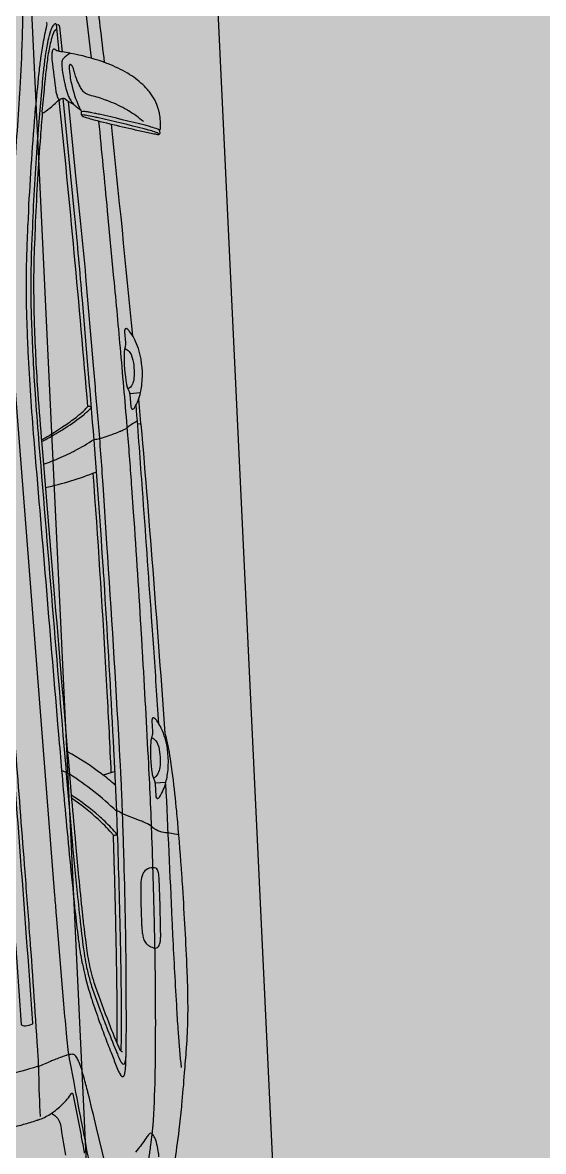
# Model space of a CAD drawing. Header units: millimetres. Extents: x 2622 to 2811, y 687 to 801.
# Drawn here: x 2643.212 to 2643.912, y 757.411 to 758.927 of the extents above; entities that cross this region are included whole.
import ezdxf

# ---------------------------------------------------------------- set-up
doc = ezdxf.new("R2010")
doc.units = ezdxf.units.MM
for name, color, linetype in [('automobile', 251, 'Continuous'), ('Quote', 252, 'Continuous'), ('Verde', 84, 'Continuous')]:
    doc.layers.add(name, color=color, linetype=linetype)

msp = doc.modelspace()

# ---------------------------------------------------------------- hatches: boundary and pattern name
at = {"layer": 'Verde'}
h = msp.add_hatch(dxfattribs=at)
h.set_pattern_fill('DOTS', color=256, scale=0.05, style=0)
h.set_pattern_definition([(0, (1295.01577, 297.66502), (0.0396875, 0.079375), [0, -0.079375])])
h.paths.add_polyline_path([(2633.4764, 758.2749), (2638.0314, 758.2749), (2638.0314, 759.3208), (2633.4764, 759.3208)], flags=24)
h.paths.add_polyline_path([(2626.0261, 759.4736), (2627.2669, 759.4736), (2627.2669, 759.8025), (2626.0261, 759.8025)], flags=24)
h.paths.add_polyline_path([(2632.0107, 751.6605), (2635.3719, 751.6605), (2635.3719, 752.2683), (2632.0107, 752.2683)], flags=24)
h.paths.add_polyline_path([(2641.3363, 761.8248), (2641.2176, 764.3161), (2640.1155, 764.2695), (2636.1775, 764.0819), (2626.0376, 763.6468), (2625.5013, 756.8261), (2625.0468, 752.2451), (2627.4245, 751.7319), (2631.9214, 750.7835), (2638.6134, 750.7077), (2642.9923, 750.8058), (2645.1166, 751.0645), (2644.8148, 756.6348), (2644.3661, 756.6348), (2644.3661, 762.8848), (2644.4761, 762.8848), (2644.3913, 764.4501), (2644.0312, 764.4349), (2644.1117, 762.6903), (2644.0359, 762.6858), (2644.0788, 761.9555)])

# ---------------------------------------------------------------- linework, layer by layer
at = {"layer": 'automobile'}
for p, q in [((2643.3706, 758.4297), (2643.3561, 758.4285)), ((2643.3709, 758.389), (2643.3681, 758.4214)), ((2643.3703, 758.3881), (2643.3666, 758.3878)), ((2643.3363, 757.9213), (2643.3205, 757.9162)), ((2643.4046, 757.9063), (2643.3901, 757.9055))]:
    msp.add_line(p, q, dxfattribs=at)
for points in [[(2643.3048, 758.8791), (2643.2904, 759.0015, 0.001617), (2643.2877, 759.0235), (2643.2844, 759.0502, 0.002002), (2643.2753, 759.1209, 0.000925), (2643.2728, 759.1397), (2643.2727, 759.1404, 0.001542), (2643.267, 759.1813), (2643.264, 759.2019, 0.002169), (2643.2603, 759.2276, 0.003739), (2643.25, 759.2919, 0.003214), (2643.2444, 759.3245), (2643.2438, 759.3277, 0.004421), (2643.2393, 759.3517, 0.000082), (2643.2381, 759.3578), (2643.2378, 759.3591, 0.008517), (2643.2305, 759.393)], [(2643.3063, 759.0105, 0.002893), (2643.3089, 758.9858), (2643.3106, 758.9705, 0.002102), (2643.3218, 758.8736)], [(2643.2121, 758.9577, -0.00821), (2643.2118, 758.9215), (2643.2117, 758.9166, -0.003719), (2643.2111, 758.8962, -0.005668), (2643.2079, 758.8308, -0.001623), (2643.2075, 758.8253, 0.000827), (2643.1999, 758.7092, 0.000958), (2643.1979, 758.6764), (2643.1977, 758.6733, 0.000742), (2643.1959, 758.6422, 0.010627), (2643.1958, 758.6395, 0.00624), (2643.1957, 758.5753), (2643.1957, 758.5691, 0.003801), (2643.1962, 758.543, 0.013131), (2643.2019, 758.4326), (2643.2551, 757.7543, 0.001274), (2643.2572, 757.7281), (2643.2672, 757.6085, 0.003786), (2643.2712, 757.5644, 0.002894), (2643.273, 757.5476, 0.019731), (2643.2755, 757.5309), (2643.2803, 757.5058, 0.001137), (2643.2924, 757.443, -0.003739), (2643.3006, 757.3993)], [(2643.244, 758.9271, -0.000419), (2643.2441, 758.9269, -0.145444), (2643.2443, 758.9233, 0.011938), (2643.2393, 758.8985), (2643.2383, 758.8929, 0.007872), (2643.2366, 758.8822, 0.01001), (2643.2343, 758.8634), (2643.2334, 758.8555, 0.000409), (2643.2331, 758.8521, 0.003875), (2643.2287, 758.8057, 0.001146), (2643.2282, 758.7999), (2643.2278, 758.7949, 0.009465), (2643.219, 758.656), (2643.2189, 758.6546, 0.000477), (2643.2182, 758.6365, 0.018781), (2643.2176, 758.5238), (2643.2177, 758.5229, 0.004479), (2643.2193, 758.4846, 0.008146), (2643.2271, 758.3672, 0.000207), (2643.2592, 757.9848), (2643.2604, 757.9708, 0.000716), (2643.2645, 757.9223, 0.000716)], [(2643.2612, 758.8883, 0.003073), (2643.2577, 758.9244, 0.366995), (2643.2567, 758.9254, 0.198638), (2643.2546, 758.9247, 0.008977), (2643.2546, 758.9246, 0.092368), (2643.2514, 758.9203), (2643.2513, 758.9201, 0.024993), (2643.2497, 758.9161, 0.037207), (2643.246, 758.9029), (2643.2455, 758.8999, 0.015088), (2643.2423, 758.8806), (2643.242, 758.8787, 0.008243), (2643.2399, 758.8607, 0.000893), (2643.2382, 758.8429), (2643.2378, 758.8396, 0.004194), (2643.2343, 758.7994), (2643.2334, 758.7885, 0.001579), (2643.2324, 758.775), (2643.2318, 758.7671, 0.008005), (2643.2252, 758.6523), (2643.2242, 758.6281, 0.00555), (2643.2234, 758.6042, 0.012265), (2643.2238, 758.5285), (2643.2239, 758.5256, 0.001235), (2643.2241, 758.5203, 0.008856), (2643.2289, 758.4286, 0.002935), (2643.2335, 758.3679), (2643.2341, 758.3605, 0.000365), (2643.2724, 757.8976, 0.002131), (2643.2759, 757.8583), (2643.2783, 757.8319, 0.000136), (2643.2785, 757.8295, 0.001815), (2643.2855, 757.7575, 0.002801), (2643.29, 757.7145), (2643.2902, 757.7129, 0.009465), (2643.2954, 757.6727, 0.017816), (2643.2982, 757.6577), (2643.2988, 757.6553, 0.015228), (2643.3031, 757.6384), (2643.3034, 757.6374, 0.007594), (2643.3041, 757.6349, 0.010491), (2643.3109, 757.6152), (2643.316, 757.6015, 0.003445), (2643.3241, 757.5801), (2643.3243, 757.5794, 0.001626), (2643.3248, 757.5782, 0.003891), (2643.3377, 757.5459, 0.003028), (2643.3401, 757.5402), (2643.3403, 757.5397, 0.010906), (2643.3438, 757.532, 0.044584), (2643.3449, 757.5302), (2643.345, 757.53, 0.039314), (2643.3456, 757.5293, 0.004902), (2643.3462, 757.5287), (2643.3463, 757.5286, 0.367391), (2643.349, 757.5285, 0.163402), (2643.3496, 757.5293, 0.048531), (2643.3509, 757.5363, 0.016075), (2643.351, 757.538)], [(2643.2585, 758.9163, 0.396041), (2643.2574, 758.9173, 0.075187), (2643.2565, 758.9171, 0.088688), (2643.256, 758.9168, 0.044298), (2643.2552, 758.9161, 0.056036), (2643.2547, 758.9154, 0.046156), (2643.2513, 758.9069, 0.005895), (2643.2511, 758.9062), (2643.2511, 758.9062, 0.026501), (2643.2468, 758.8867), (2643.2466, 758.8856, 0.009319), (2643.245, 758.8745, 0.004974), (2643.2425, 758.853), (2643.2419, 758.8471, 0.001161), (2643.2413, 758.8411, 0.004067), (2643.2381, 758.8077, 0.637974), (2643.2407, 758.8062, 0.041135), (2643.261, 758.8232)], [(2643.2659, 758.8876, 0.009702), (2643.262, 758.9214, 0.049785), (2643.2618, 758.9221), (2643.2618, 758.9223, 0.134452), (2643.261, 758.9235, 0.199324), (2643.2597, 758.9239), (2643.2578, 758.9237)], [(2643.2763, 758.8858, 0.262188), (2643.2759, 758.8861, 0.034169), (2643.265, 758.8877, -0.060971), (2643.2588, 758.889, -0.039938), (2643.2578, 758.8894, -0.061398), (2643.2555, 758.891), (2643.2554, 758.8911, 0.261377), (2643.2541, 758.8914, 0.036573), (2643.2536, 758.8912, 0.19754), (2643.2523, 758.8897, 0.080829), (2643.2514, 758.8849), (2643.2513, 758.8823, 0.035169), (2643.2516, 758.8769, 0.005928), (2643.2569, 758.8343, 0.057074), (2643.2584, 758.8287), (2643.2586, 758.8279, 0.049097), (2643.261, 758.8231, 0.475324), (2643.262, 758.823), (2643.2636, 758.8245, -0.087624), (2643.2645, 758.8251, -0.150751), (2643.2675, 758.8255, -0.133773), (2643.2691, 758.8247, 0.068443), (2643.2808, 758.8171)], [(2643.3957, 758.7827), (2643.3971, 758.7838, 0.040095), (2643.3973, 758.784, 0.174622), (2643.3975, 758.7846, 0.054413), (2643.3961, 758.8049, 0.028724), (2643.3951, 758.8093), (2643.3945, 758.8111, 0.095272), (2643.3825, 758.834), (2643.3818, 758.8349, 0.021558), (2643.3779, 758.8394, 0.05552), (2643.3589, 758.8554, 0.015), (2643.3554, 758.8576), (2643.3531, 758.859, 0.039279), (2643.3271, 758.8717), (2643.327, 758.8717, 0.009375), (2643.3202, 758.8742, 0.03842), (2643.2766, 758.8858, 0.175283), (2643.2757, 758.8856, 0.073202), (2643.2667, 758.8786, 0.160832), (2643.265, 758.875, 0.036442), (2643.2647, 758.8709, 0.016653), (2643.2648, 758.8702), (2643.2649, 758.8679, 0.034053), (2643.2679, 758.8484, 0.004831), (2643.2695, 758.8416), (2643.2696, 758.8414, 0.026478), (2643.2729, 758.8302, 0.041841), (2643.2751, 758.8253), (2643.2759, 758.824, 0.04236), (2643.2801, 758.8178, 0.042786), (2643.2814, 758.8165, 0.00742), (2643.2846, 758.8138, 0.031458), (2643.2894, 758.8103, -0.044702), (2643.2901, 758.8097, -0.18864), (2643.2912, 758.8075), (2643.2913, 758.8073)], [(2643.3744, 758.7941, 0.042838), (2643.3547, 758.8084), (2643.3543, 758.8087, 0.005807), (2643.3526, 758.8097, 0.036443), (2643.3287, 758.8212, 0.000527), (2643.3243, 758.8229), (2643.3237, 758.8231, 0.040247), (2643.3045, 758.8289, -0.077895), (2643.2971, 758.8318), (2643.2968, 758.832, -0.110827), (2643.2926, 758.8358), (2643.2924, 758.8361, -0.024829), (2643.2893, 758.8411, -0.034097), (2643.2851, 758.8501), (2643.2849, 758.8507, -0.012743), (2643.284, 758.8531, -0.009407), (2643.2817, 758.8605, -0.007632), (2643.2814, 758.8615, 0.004526), (2643.2806, 758.8646, 0.072924), (2643.279, 758.8682), (2643.2789, 758.8684, 0.01247), (2643.2785, 758.8691, 0.060816), (2643.2776, 758.87), (2643.2775, 758.8701, 0.036031), (2643.2769, 758.8705, 0.269995), (2643.2756, 758.8706, 0.120147), (2643.2753, 758.8703, 0.092995), (2643.2747, 758.8688, 0.072006), (2643.2746, 758.8681, 0.024485), (2643.2759, 758.8548, 0.021217), (2643.2776, 758.8455), (2643.2786, 758.8414, 0.057596), (2643.2899, 758.8099)], [(2643.2375, 758.3664, 0.012934), (2643.2504, 758.374, 0.001617), (2643.2516, 758.3748), (2643.2549, 758.3769, 0.005718), (2643.2656, 758.3839, 0.006801), (2643.2733, 758.3892), (2643.276, 758.391, 0.009079), (2643.2839, 758.3968, 0.008378), (2643.2878, 758.4), (2643.2891, 758.401, 0.037585), (2643.2998, 758.4112, 0.004863), (2643.2614, 758.8229)], [(2643.2645, 757.9223, 0.000769), (2643.2692, 757.8703, 0.003577), (2643.281, 757.7493), (2643.281, 757.7487, 0.000027), (2643.282, 757.739, 0.003552), (2643.2863, 757.7013, 0.009916), (2643.2891, 757.6811), (2643.2891, 757.6807, 0.002943), (2643.2903, 757.6737, 0.009853), (2643.2925, 757.6621), (2643.2933, 757.6587, 0.025369), (2643.3039, 757.6187), (2643.3039, 757.6186, 0.000021), (2643.305, 757.6151, 0.008627), (2643.3152, 757.5854), (2643.3171, 757.5801, 0.003472), (2643.3212, 757.5689, 0.003627), (2643.3298, 757.5464), (2643.331, 757.5434, 0.001375), (2643.338, 757.5259), (2643.3406, 757.5192, 0.040638), (2643.343, 757.5145), (2643.3433, 757.5139, 0.056658), (2643.345, 757.5118, 0.037523), (2643.3452, 757.5116, 0.164307), (2643.3466, 757.5111, 0.247104), (2643.3481, 757.5118, 0.073089), (2643.3491, 757.514), (2643.3491, 757.514, 0.031398), (2643.3496, 757.5158, 0.039043), (2643.3507, 757.5259), (2643.3507, 757.5268, 0.000777), (2643.3512, 757.5433, 0.003856), (2643.3513, 757.5508), (2643.3514, 757.5548, 0.001532), (2643.3515, 757.568, 0.001333), (2643.3515, 757.6029, 0.000872), (2643.3515, 757.6179), (2643.3515, 757.6184, 0.005865), (2643.3488, 757.7897), (2643.3485, 757.7983, 0.001448), (2643.3475, 757.8331, 0.000132), (2643.3473, 757.8384), (2643.3463, 757.8683, 0.002035), (2643.3455, 757.8892, 0.002471), (2643.344, 757.9208), (2643.3432, 757.9368, 0.001145), (2643.3423, 757.9525, 0.002344), (2643.3255, 758.2271), (2643.3203, 758.3064, 0.004857), (2643.314, 758.3894, 0.000048), (2643.3074, 758.4663), (2643.2972, 758.5856, 0.004161), (2643.2905, 758.6567, 0.000167), (2643.2834, 758.7256), (2643.2736, 758.8209)], [(2643.3446, 757.5453, 0.007155), (2643.3451, 757.5954), (2643.3451, 757.6004, 0.001691), (2643.3449, 757.6192, 0.001679), (2643.344, 757.6818), (2643.3439, 757.6855, 0.000772), (2643.3438, 757.6921, 0.003359), (2643.3397, 757.8384, 0.000704), (2643.3391, 757.8553), (2643.3387, 757.8651, 0.003771), (2643.3353, 757.9418), (2643.3342, 757.9621, 0.002641), (2643.3224, 758.1648), (2643.3215, 758.1801, 0.000586), (2643.3204, 758.1971, 0.003946), (2643.3062, 758.3903, 0.000498), (2643.3022, 758.439), (2643.2925, 758.5545, 0.00388), (2643.2823, 758.6661), (2643.2665, 758.8256)], [(2643.2386, 758.8064, -0.000139), (2643.2372, 758.7889, 0.001654), (2643.2361, 758.7747), (2643.2355, 758.7668, 0.008005), (2643.2289, 758.6521), (2643.2279, 758.6279, 0.00555), (2643.2272, 758.6041, 0.012265), (2643.2276, 758.5286), (2643.2277, 758.5257, 0.001235), (2643.2278, 758.5204, 0.008856), (2643.2326, 758.4288, 0.0033), (2643.2379, 758.3607), (2643.2551, 758.154, 0.00065), (2643.278, 757.8835, 0.000285), (2643.2832, 757.8241, 0.002907), (2643.2869, 757.7844), (2643.2874, 757.7791, 0.001171), (2643.2922, 757.7315, 0.004227), (2643.2947, 757.7099), (2643.2954, 757.704, 0.004312), (2643.2976, 757.6872), (2643.2985, 757.68, 0.013016), (2643.3007, 757.6668, 0.026534), (2643.3078, 757.6381), (2643.3079, 757.6378, 0.011449), (2643.3096, 757.6328, 0.006882), (2643.3279, 757.5834), (2643.3298, 757.5785, 0.004097), (2643.3337, 757.5687, 0.007231), (2643.3424, 757.548, 0.032051), (2643.3429, 757.547), (2643.3429, 757.547, 0.233157), (2643.3464, 757.5448)], [(2643.3939, 758.7768, 0.730438), (2643.3943, 758.7779, 0.075801), (2643.3915, 758.7795, 0.019378), (2643.3837, 758.7821), (2643.3815, 758.7827, 0.00823), (2643.3755, 758.7843, 0.005888), (2643.3139, 758.7991, 0.002398), (2643.308, 758.8004), (2643.3004, 758.802, 0.040259), (2643.2921, 758.8031, 0.618824), (2643.2917, 758.8025), (2643.2918, 758.8024, 0.039675), (2643.2918, 758.8024)], [(2643.3864, 757.4341, 0.00572), (2643.3873, 757.444), (2643.3874, 757.4445, 0.005942), (2643.3879, 757.4523, 0.010746), (2643.3904, 757.5187), (2643.3905, 757.5253, 0.00238), (2643.3908, 757.5457, 0.006696), (2643.3898, 757.6965), (2643.3894, 757.7124, 0.002066), (2643.3884, 757.7549, 0.001572), (2643.3865, 757.8153), (2643.3862, 757.8258, 0.004097), (2643.3816, 757.9311, 0.002102), (2643.3732, 758.0833, 0.000074), (2643.3722, 758.1014), (2643.372, 758.1036, 0.002407), (2643.3613, 758.2694), (2643.359, 758.3024, 0.003667), (2643.3532, 758.3777, 0.001059), (2643.3441, 758.484, 0.001674), (2643.3349, 758.584), (2643.3263, 758.6744, 0.00038), (2643.3147, 758.7948)], [(2643.2361, 757.4576, -0.008696), (2643.234, 757.5154, 0.010619), (2643.2331, 757.5372, 0.002667), (2643.2221, 757.6978), (2643.2219, 757.7001, 0.000719), (2643.2155, 757.7862, 0.000472), (2643.1919, 758.0899), (2643.1892, 758.1247, 0.000602), (2643.1573, 758.5252, -0.00582), (2643.1532, 758.5849), (2643.1532, 758.5858, -0.007479), (2643.1509, 758.6386)], [(2643.3494, 758.4894, -0.128656), (2643.3554, 758.4851, -0.074928), (2643.3584, 758.48), (2643.3586, 758.4794, -0.033595), (2643.3595, 758.4769, -0.082493), (2643.3618, 758.4497, -0.091508), (2643.3596, 758.4414), (2643.3593, 758.4409, -0.165945), (2643.3537, 758.4351), (2643.3552, 758.4314, -0.077034), (2643.3563, 758.4269), (2643.3576, 758.4116, 0.052715), (2643.3579, 758.4102, 0.220499), (2643.3598, 758.408, 0.264829), (2643.361, 758.4082, 0.098627), (2643.3625, 758.4097, 0.085251), (2643.3707, 758.4302), (2643.3711, 758.4322, 0.026826), (2643.3725, 758.4413, 0.094576), (2643.3687, 758.4858, 0.040749), (2643.3639, 758.4989), (2643.3634, 758.4999, 0.050939), (2643.3571, 758.5104), (2643.3559, 758.5121, 0.027989), (2643.3547, 758.5135, 0.041607), (2643.3522, 758.5158, 0.423561), (2643.3501, 758.5155, 0.14772), (2643.3492, 758.5129, 0.02926), (2643.3492, 758.5118), (2643.3504, 758.4975, -0.085716), (2643.3498, 758.491, 0.005048), (2643.3494, 758.4894)], [(2643.3494, 758.4894, 0.005298), (2643.3491, 758.4878, 0.048516), (2643.3485, 758.4833, 0.050735), (2643.3518, 758.441, 0.052924), (2643.3532, 758.4362), (2643.3537, 758.4351)], [(2643.2376, 758.3642, 0.014687), (2643.2601, 758.3769, 0.005146), (2643.2661, 758.3807), (2643.2695, 758.3828, 0.025792), (2643.2942, 758.4004, 0.015915), (2643.2976, 758.4032), (2643.2981, 758.4037, 0.022953), (2643.3046, 758.4101, 0.262561), (2643.2998, 758.4112)], [(2643.3952, 757.9852, 0.001073), (2643.3883, 758.0872), (2643.3854, 758.1286, 0.001), (2643.3732, 758.2997, 0.000578), (2643.3647, 758.4137)], [(2643.3703, 758.3881, -0.41412), (2643.3712, 758.3874, -0.003251), (2643.4033, 757.9722, -0.027772), (2643.4103, 757.9383), (2643.4109, 757.9345, -0.004315), (2643.4128, 757.9213, -0.009891), (2643.4182, 757.8733), (2643.4187, 757.8682, -0.002219), (2643.4201, 757.8531, -0.002775), (2643.4257, 757.7824, -0.002199), (2643.4264, 757.7711), (2643.4268, 757.7649, -0.005597), (2643.4328, 757.6541, -0.005916), (2643.4338, 757.6217), (2643.4338, 757.6202, -0.006543), (2643.4339, 757.5923, -0.003153), (2643.4339, 757.5896, -0.01382), (2643.432, 757.5499), (2643.4319, 757.5484, -0.000418), (2643.4294, 757.5162, -0.004713), (2643.4257, 757.473), (2643.4255, 757.4707, -0.006057), (2643.4221, 757.4397, -0.00802), (2643.4158, 757.3936, -0.004631)], [(2643.2401, 758.3341, 0.011789), (2643.2508, 758.3378, 0.007329), (2643.2541, 758.3391), (2643.2549, 758.3394, 0.021191), (2643.279, 758.3504, 0.000299), (2643.2818, 758.3518), (2643.2818, 758.3518, 0.030386), (2643.308, 758.3672, 0.056739), (2643.3155, 758.3682, 0.020364), (2643.3163, 758.3684), (2643.3272, 758.3721, 0.0153), (2643.3432, 758.3781, 0.004677), (2643.3441, 758.3784), (2643.3445, 758.3786, 0.010794), (2643.3474, 758.3799), (2643.3497, 758.381, 0.079259), (2643.3531, 758.3833, -0.049126), (2643.358, 758.3873), (2643.36, 758.3885, -0.007216), (2643.3615, 758.3894, -0.00952), (2643.3663, 758.3922)], [(2643.3312, 757.9197, 0.003262), (2643.3258, 758.0281), (2643.324, 758.0603, 0.004355), (2643.307, 758.3219)], [(2643.3854, 757.9667, -0.128656), (2643.3912, 757.9622, -0.074928), (2643.394, 757.957), (2643.3943, 757.9563, -0.033595), (2643.395, 757.9539, -0.082493), (2643.3965, 757.9265, -0.091508), (2643.394, 757.9183), (2643.3937, 757.9178, -0.165945), (2643.3879, 757.9122), (2643.3893, 757.9085, -0.077034), (2643.3903, 757.904), (2643.391, 757.8886, 0.052715), (2643.3913, 757.8872, 0.220499), (2643.3931, 757.885, 0.264829), (2643.3944, 757.8851, 0.098627), (2643.3959, 757.8866, 0.085251), (2643.4047, 757.9068), (2643.4052, 757.9088, 0.026826), (2643.4069, 757.9178, 0.094576), (2643.4045, 757.9624, 0.040749), (2643.4001, 757.9757), (2643.3997, 757.9767, 0.050939), (2643.3937, 757.9874), (2643.3925, 757.9891, 0.027989), (2643.3914, 757.9906, 0.041607), (2643.3889, 757.9929, 0.423561), (2643.3868, 757.9927, 0.14772), (2643.3859, 757.9902, 0.02926), (2643.3859, 757.9891), (2643.3866, 757.9747, -0.085716), (2643.3858, 757.9682, 0.005048), (2643.3854, 757.9667)], [(2643.3854, 757.9667, 0.005298), (2643.385, 757.9651, 0.048516), (2643.3843, 757.9606, 0.050735), (2643.3862, 757.9182, 0.052924), (2643.3875, 757.9134), (2643.3879, 757.9122)], [(2643.4215, 757.8358), (2643.4071, 757.8386, 0.034737), (2643.4063, 757.8387, -0.022917), (2643.4018, 757.8391, -0.094077), (2643.3914, 757.8427, -0.06124), (2643.3861, 757.8467), (2643.3854, 757.8474, 0.054997), (2643.3845, 757.8481, 0.03443), (2643.3752, 757.8529, 0.011015), (2643.369, 757.8554), (2643.3463, 757.8641, -0.110913), (2643.3453, 757.8647, 0.142732), (2643.34, 757.8677, 0.080563), (2643.3396, 757.8677), (2643.3385, 757.8677, -0.216991), (2643.3382, 757.8678, 0.052003), (2643.2751, 757.9175), (2643.2706, 757.9197), (2643.2645, 757.9223)], [(2643.4042, 757.9047, 0.000042), (2643.4128, 757.721, 0.000342), (2643.4135, 757.7062), (2643.4137, 757.7011, 0.002739), (2643.4191, 757.6015, 0.0015), (2643.421, 757.5707), (2643.4211, 757.57, 0.011544), (2643.4252, 757.5233)], [(2643.3341, 757.8356, 0.034924), (2643.339, 757.836, 0.585563), (2643.3391, 757.8364, 0.028076), (2643.3229, 757.8537), (2643.3209, 757.8557, 0.009489), (2643.3149, 757.8612, 0.038816), (2643.2775, 757.8894)], [(2643.339, 757.5559, 0.007975), (2643.3393, 757.6058, 0.00031), (2643.339, 757.6248), (2643.339, 757.626, 0.002466), (2643.3376, 757.7076), (2643.3375, 757.714, 0.002022), (2643.335, 757.809, 0.001435), (2643.3346, 757.8213), (2643.3345, 757.8245, 0.000603), (2643.3341, 757.8356, 0.000667), (2643.3318, 757.8383, 0.017944), (2643.3224, 757.8485, 0.012257), (2643.3141, 757.8565, 0.035569), (2643.2779, 757.8852)], [(2643.3227, 757.3964), (2643.3116, 757.4423, 0.002349), (2643.2999, 757.49, 0.002068), (2643.2985, 757.4952), (2643.2978, 757.4978, 0.002799), (2643.2953, 757.5076, 0.000534), (2643.2938, 757.5129), (2643.2937, 757.5133, 0.020842), (2643.289, 757.5279), (2643.2888, 757.5287, 0.020438), (2643.2874, 757.5319, 0.026127), (2643.2845, 757.5375, 0.067791), (2643.2829, 757.5395), (2643.2828, 757.5396, 0.098148), (2643.2809, 757.5408), (2643.2808, 757.5408, 0.091195), (2643.279, 757.5412, 0.083028), (2643.2714, 757.54, 0.00084), (2643.2704, 757.5396), (2643.2701, 757.5395, 0.014729), (2643.2548, 757.5338), (2643.2548, 757.5338, 0.001051), (2643.2497, 757.5317, 0.007643), (2643.2327, 757.5244, -0.289318), (2643.2318, 757.5246, -0.018378), (2643.19, 757.5133, -0.004855)], [(2643.1935, 757.4419, 0.005682), (2643.2124, 757.4468), (2643.2135, 757.4472, 0.011447), (2643.2314, 757.4525, 0.003757), (2643.2328, 757.453), (2643.2333, 757.4531, 0.061912), (2643.249, 757.4608), (2643.2506, 757.4618, 0.018837), (2643.2564, 757.4659, 0.023188), (2643.2635, 757.4718, 0.03035), (2643.2707, 757.4793), (2643.2721, 757.481, 0.025998), (2643.278, 757.4887, -0.664839), (2643.2795, 757.4883), (2643.2906, 757.4319, -0.001732), (2643.2923, 757.4231, -0.000719), (2643.2944, 757.4117, -0.000457), (2643.295, 757.4086)], [(2643.2507, 757.4619, -0.164737), (2643.2614, 757.4515, -0.080937), (2643.2629, 757.4469, 0.00654), (2643.2699, 757.4055, -0.002099)], [(2643.3954, 757.4033, 0.018718), (2643.3944, 757.4112), (2643.3938, 757.4144, 0.040597), (2643.391, 757.4258, 0.01295), (2643.3901, 757.4283), (2643.3899, 757.4288, 0.11979), (2643.3857, 757.4347, 0.331449), (2643.3832, 757.4349, 0.082404), (2643.3811, 757.4331), (2643.3807, 757.4325, 0.026981), (2643.3791, 757.4303, -0.023975), (2643.3674, 757.414), (2643.364, 757.4096, -0.030767)], [(2643.382, 757.4016, 0.001916), (2643.3845, 757.4191, 0.008733), (2643.3864, 757.4341)]]:
    msp.add_lwpolyline(points, format="xyb", dxfattribs=at)
for points in [[(2643.2907, 758.8066, 0.064422), (2643.2906, 758.8048, 0.147046), (2643.2915, 758.8028, 0.041918), (2643.2923, 758.8019, 0.099446), (2643.2945, 758.8006, 0.011653), (2643.3009, 758.7986), (2643.3031, 758.7979, 0.009986), (2643.3122, 758.7954, 0.008141), (2643.3808, 758.7794, 0.001153), (2643.3847, 758.7786), (2643.3867, 758.7782, 0.007848), (2643.3934, 758.7768, 0.200488), (2643.3963, 758.7775, 0.266006), (2643.3968, 758.7786), (2643.3966, 758.7812, 0.124286), (2643.3964, 758.7818, 0.158942), (2643.3938, 758.7839, 0.020711), (2643.385, 758.7868), (2643.3829, 758.7874, 0.00823), (2643.3768, 758.7891, 0.005888), (2643.315, 758.8039, 0.002398), (2643.309, 758.8052), (2643.3051, 758.806, 0.000997), (2643.3019, 758.8067, 0.038352), (2643.2963, 758.8075), (2643.2954, 758.8075, 0.051118), (2643.2914, 758.8073, 0.324652)], [(2643.1401, 758.4989, 0.416522), (2643.1393, 758.4979, -0.000363), (2643.1722, 758.0853, -0.000193), (2643.1774, 758.0192), (2643.1795, 757.9918, -0.001475), (2643.2103, 757.5812, 0.217101), (2643.2107, 757.5806, 0.089066), (2643.2122, 757.5798), (2643.2124, 757.5798, 0.09316), (2643.216, 757.5794, 0.08948), (2643.2255, 757.582, 0.310049), (2643.2259, 757.5828, 0.001473), (2643.1951, 757.993), (2643.193, 758.0204, 0.000193), (2643.1878, 758.0866, 0.00036), (2643.1553, 758.4951, 0.255549), (2643.1548, 758.4958, 0.141472)], [(2643.3971, 757.7316), (2643.397, 757.7349, 0.001571), (2643.3969, 757.7403, 0.000518), (2643.3958, 757.7735, 0.011381), (2643.3954, 757.7803, 0.001149), (2643.3953, 757.7818, 0.068027), (2643.394, 757.7877, 0.095683), (2643.3924, 757.7903, 0.20128), (2643.3894, 757.7917, 0.054307), (2643.3832, 757.7913, 0.027499), (2643.3824, 757.7911, 0.170152), (2643.375, 757.7857), (2643.3747, 757.7854, 0.04554), (2643.3736, 757.7834, 0.092875), (2643.371, 757.7729), (2643.371, 757.7727, 0.014364), (2643.3709, 757.7698, 0.010869), (2643.3721, 757.7145, 0.009826), (2643.3725, 757.7094), (2643.3725, 757.7092, 0.015632), (2643.3732, 757.703, 0.033418), (2643.3746, 757.6965, 0.045056), (2643.3756, 757.694), (2643.3756, 757.694, 0.097041), (2643.3794, 757.6889, 0.042873), (2643.3815, 757.6874), (2643.3829, 757.6865, 0.03749), (2643.3861, 757.6849, 0.03539), (2643.3881, 757.6842), (2643.3884, 757.6841, 0.202055), (2643.3934, 757.6848), (2643.3934, 757.6848, 0.108909), (2643.3946, 757.686, 0.053799), (2643.3963, 757.689, 0.078403), (2643.3973, 757.6935), (2643.3974, 757.6951, 0.017414), (2643.3977, 757.7011), (2643.3977, 757.7014, 0.005075), (2643.3976, 757.7058, 0.001956)]]:
    msp.add_lwpolyline(points, format="xyb", close=True, dxfattribs=at)
for centre, radius, start, end in [((2618.1139, 756.1091), 25.3597, 5.42393, 6.06994), ((2643.37, 758.389), 0.000858, 274.7716, 4.7716), ((2643.1592, 758.6976), 0.4037, 281.9396, 292.0259), ((2643.0538, 757.5626), 0.4429, 53.388, 60.4003), ((2643.1901, 757.746), 0.2144, 50.0807, 53.388), ((2642.1611, 756.5162), 1.8179, 49.6879, 50.0807)]:
    msp.add_arc(centre, radius, start, end, dxfattribs=at)
at = {"layer": 'Quote', "color": 252}
for p, q in [((2643.6384, 755.5077), (2643.3805, 760.9211)), ((2643.3884, 755.502), (2643.1308, 760.9092))]:
    msp.add_line(p, q, dxfattribs=at)

doc.saveas('drawing.dxf')
